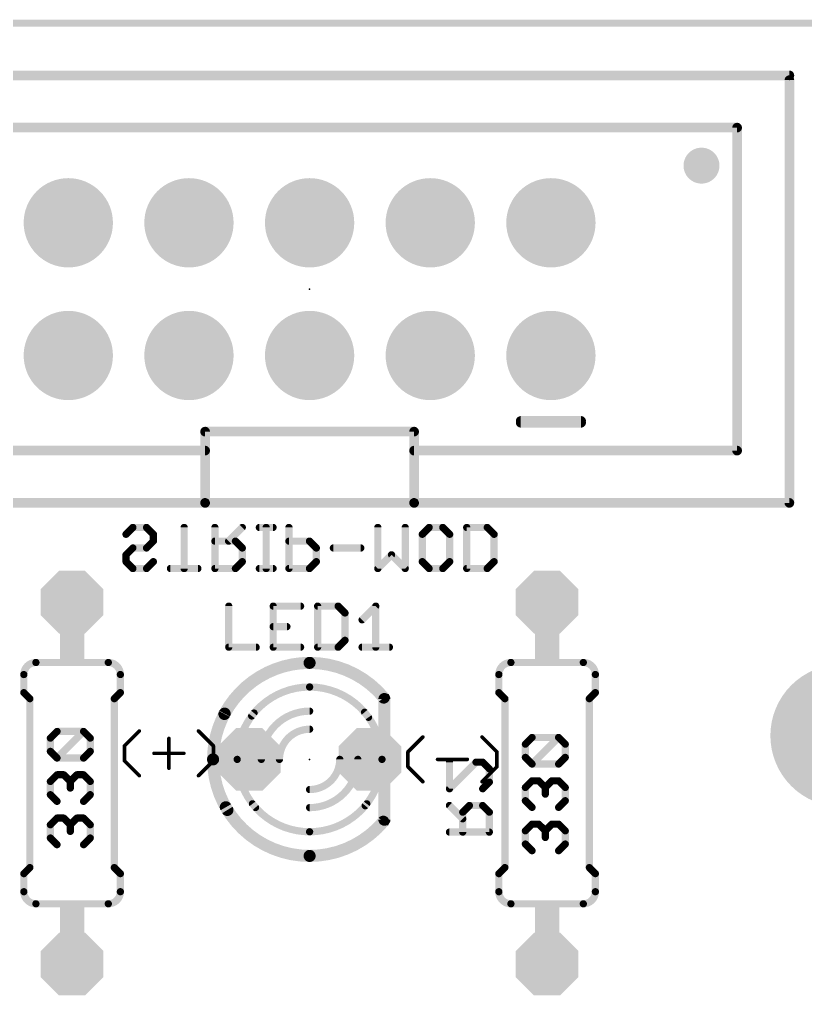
# Model space of a CAD drawing. Extents: x -0.1 to 52.1, y -0.1 to 31.1.
# Drawn here: x 19.89 to 36.44, y 10.53 to 31.08 of the extents above; entities that cross this region are included whole.
import ezdxf

# ---------------------------------------------------------------- set-up
doc = ezdxf.new("R2010")
doc.units = 0
for name, color, linetype in [('17', 82, 'CONTINUOUS'), ('18', 82, 'CONTINUOUS'), ('20', 7, 'CONTINUOUS'), ('21', 253, 'CONTINUOUS'), ('22', 253, 'CONTINUOUS'), ('23', 7, 'CONTINUOUS'), ('24', 7, 'CONTINUOUS'), ('25', 253, 'CONTINUOUS'), ('26', 253, 'CONTINUOUS'), ('27', 253, 'CONTINUOUS'), ('28', 253, 'CONTINUOUS'), ('51', 253, 'CONTINUOUS'), ('52', 253, 'CONTINUOUS')]:
    doc.layers.add(name, color=color, linetype=linetype)

# ---------------------------------------------------------------- blocks, each defined once
blk = doc.blocks.new('ROUNDP')
at = {"const_width": 0.5}
blk.add_lwpolyline([(0, -0.25, 1), (0, 0.25, 1), (0, -0.25)], format="xyb", dxfattribs=at)
blk = doc.blocks.new('OCTAGONP')
at = {"const_width": 0.5}
blk.add_lwpolyline([(-0.25, -0.1036), (-0.25, 0.1036), (-0.1036, 0.25), (0.1036, 0.25), (0.25, 0.1036), (0.25, -0.1036), (0.1036, -0.25), (-0.1036, -0.25), (-0.25, -0.1036), (-0.25, 0.1036)], dxfattribs=at)
blk = doc.blocks.new('RECT')
blk.add_solid([(-0.5, -0.5), (0.5, -0.5), (-0.5, 0.5), (0.5, 0.5)])
blk = doc.blocks.new('ROUNDV')
at = {"const_width": 0.5}
blk.add_lwpolyline([(0, -0.25, 1), (0, 0.25, 1), (0, -0.25)], format="xyb", dxfattribs=at)

msp = doc.modelspace()

# ---------------------------------------------------------------- linework, layer by layer
at = {"layer": '20', "const_width": 0.1524}
msp.add_lwpolyline([(48.99, 31), (3.81, 31)], dxfattribs=at)
at = {"layer": '21', "const_width": 0.2032}
msp.add_lwpolyline([(31.715, 22.587), (30.445, 22.587)], dxfattribs=at)
at = {"layer": '21'}
for points, const_width in [([(30.445, 22.6378, 1), (30.445, 22.5362)], 0.1016), ([(31.715, 22.5362, 1), (31.715, 22.6378)], 0.1016), ([(26, 17.532, 0.277), (24.2071, 16.4562)], 0.254), ([(27.561, 16.8009, 0.2226), (26, 17.532)], 0.254), ([(26, 17.5955, 1), (26, 17.4685)], 0.127), ([(26, 17.4685, 1), (26, 17.5955)], 0.127), ([(26, 17.024, 0.2361), (24.7808, 16.4144)], 0.1524), ([(27.2401, 16.3858, 0.2422), (26, 17.024)], 0.1524), ([(26, 17.0621, 1), (26, 16.9859)], 0.0762), ([(26, 16.9859, 1), (26, 17.0621)], 0.0762), ([(27.5122, 16.7602, 1), (27.6098, 16.8416)], 0.127), ([(24.1511, 16.4861, 1), (24.2631, 16.4263)], 0.127), ([(24.7503, 16.4373, 1), (24.8113, 16.3915)], 0.0762), ([(27.2091, 16.3637, 1), (27.2711, 16.4079)], 0.0762), ([(24.2357, 14.4918, 0.2691), (26, 13.468)], 0.254), ([(24.2908, 14.5233, 1), (24.1806, 14.4603)], 0.127), ([(24.797, 14.5644, 0.2315), (26, 13.976)], 0.1524), ([(24.8271, 14.5878, 1), (24.7669, 14.541)], 0.0762), ([(26, 13.976, 0.2315), (27.203, 14.5644)], 0.1524), ([(27.2331, 14.541, 1), (27.1729, 14.5878)], 0.0762), ([(26, 13.468, 0.2206), (27.5512, 14.1874)], 0.254), ([(27.5997, 14.1464, 1), (27.5027, 14.2284)], 0.127), ([(26, 14.0141, 1), (26, 13.9379)], 0.0762), ([(26, 13.9379, 1), (26, 14.0141)], 0.0762), ([(26, 13.5315, 1), (26, 13.4045)], 0.127), ([(26, 13.4045, 1), (26, 13.5315)], 0.127)]:
    msp.add_lwpolyline(points, format="xyb", dxfattribs=dict(at, const_width=const_width))
at = {"layer": '22'}
for points, const_width in [([(36.1, 29.9), (15.9, 29.9)], 0.2032), ([(36.1, 20.9), (36.1, 29.8)], 0.2032), ([(31.715, 22.625), (30.445, 22.625)], 0.2032), ([(28.2, 22.4), (23.8, 22.4)], 0.2032), ([(23.8, 22.4), (23.8, 20.9)], 0.2032), ([(28.2, 20.9), (28.2, 22.4)], 0.2032), ([(15.9, 20.9), (23.8, 20.9)], 0.2032), ([(23.8, 20.9), (28.2, 20.9)], 0.2032), ([(28.2, 20.9), (36.1, 20.9)], 0.2032), ([(20.238, 17.54), (21.762, 17.54)], 0.1524), ([(30.238, 17.54), (31.762, 17.54)], 0.1524), ([(19.984, 17.286), (19.984, 16.905)], 0.1524), ([(22.016, 17.286), (22.016, 16.905)], 0.1524), ([(29.984, 17.286), (29.984, 16.905)], 0.1524), ([(32.016, 17.286), (32.016, 16.905)], 0.1524), ([(20.111, 16.778), (19.984, 16.905)], 0.1524), ([(20.111, 16.778), (20.111, 13.222)], 0.1524), ([(21.889, 16.778), (22.016, 16.905)], 0.1524), ([(21.889, 16.778), (21.889, 13.222)], 0.1524), ([(30.111, 16.778), (29.984, 16.905)], 0.1524), ([(30.111, 16.778), (30.111, 13.222)], 0.1524), ([(31.889, 16.778), (32.016, 16.905)], 0.1524), ([(31.889, 16.778), (31.889, 13.222)], 0.1524), ([(20.111, 13.222), (19.984, 13.095)], 0.1524), ([(19.984, 12.714), (19.984, 13.095)], 0.1524), ([(21.889, 13.222), (22.016, 13.095)], 0.1524), ([(22.016, 12.714), (22.016, 13.095)], 0.1524), ([(30.111, 13.222), (29.984, 13.095)], 0.1524), ([(29.984, 12.714), (29.984, 13.095)], 0.1524), ([(31.889, 13.222), (32.016, 13.095)], 0.1524), ([(32.016, 12.714), (32.016, 13.095)], 0.1524), ([(20.238, 12.46), (21.762, 12.46)], 0.1524), ([(30.238, 12.46), (31.762, 12.46)], 0.1524)]:
    msp.add_lwpolyline(points, dxfattribs=dict(at, const_width=const_width))
for points, const_width in [([(36.1, 29.8492, 1), (36.1, 29.9508)], 0.1016), ([(36.1508, 29.8, 1), (36.0492, 29.8)], 0.1016), ([(30.445, 22.6758, 1), (30.445, 22.5742)], 0.1016), ([(31.715, 22.5742, 1), (31.715, 22.6758)], 0.1016), ([(23.8, 22.4508, 1), (23.8, 22.3492)], 0.1016), ([(23.8508, 22.4, 1), (23.7492, 22.4)], 0.1016), ([(28.2508, 22.4, 1), (28.1492, 22.4)], 0.1016), ([(28.2, 22.3492, 1), (28.2, 22.4508)], 0.1016), ([(23.8, 20.9508, 1), (23.8, 20.8492)], 0.1016), ([(23.8, 20.8492, 1), (23.8, 20.9508)], 0.1016), ([(28.2, 20.9508, 1), (28.2, 20.8492)], 0.1016), ([(28.2, 20.8492, 1), (28.2, 20.9508)], 0.1016), ([(36.1, 20.8492, 1), (36.1, 20.9508)], 0.1016), ([(23.7492, 20.9, 1), (23.8508, 20.9)], 0.1016), ([(28.1492, 20.9, 1), (28.2508, 20.9)], 0.1016), ([(36.0492, 20.9, 1), (36.1508, 20.9)], 0.1016), ([(20.238, 17.54, 0.4142), (19.984, 17.286)], 0.1524), ([(20.238, 17.5781, 1), (20.238, 17.5019)], 0.0762), ([(20.238, 17.5019, 1), (20.238, 17.5781)], 0.0762), ([(22.016, 17.286, 0.4142), (21.762, 17.54)], 0.1524), ([(21.762, 17.5781, 1), (21.762, 17.5019)], 0.0762), ([(21.762, 17.5019, 1), (21.762, 17.5781)], 0.0762), ([(30.238, 17.54, 0.4142), (29.984, 17.286)], 0.1524), ([(30.238, 17.5781, 1), (30.238, 17.5019)], 0.0762), ([(30.238, 17.5019, 1), (30.238, 17.5781)], 0.0762), ([(32.016, 17.286, 0.4142), (31.762, 17.54)], 0.1524), ([(31.762, 17.5781, 1), (31.762, 17.5019)], 0.0762), ([(31.762, 17.5019, 1), (31.762, 17.5781)], 0.0762), ([(20.0221, 17.286, 1), (19.9459, 17.286)], 0.0762), ([(19.9459, 17.286, 1), (20.0221, 17.286)], 0.0762), ([(22.0541, 17.286, 1), (21.9779, 17.286)], 0.0762), ([(21.9779, 17.286, 1), (22.0541, 17.286)], 0.0762), ([(30.0221, 17.286, 1), (29.9459, 17.286)], 0.0762), ([(29.9459, 17.286, 1), (30.0221, 17.286)], 0.0762), ([(32.0541, 17.286, 1), (31.9779, 17.286)], 0.0762), ([(31.9779, 17.286, 1), (32.0541, 17.286)], 0.0762), ([(19.9459, 16.905, 1), (20.0221, 16.905)], 0.0762), ([(20.0109, 16.9319, 1), (19.9571, 16.8781)], 0.0762), ([(20.1491, 16.778, 1), (20.0729, 16.778)], 0.0762), ([(21.9271, 16.778, 1), (21.8509, 16.778)], 0.0762), ([(21.9779, 16.905, 1), (22.0541, 16.905)], 0.0762), ([(22.0429, 16.8781, 1), (21.9891, 16.9319)], 0.0762), ([(29.9459, 16.905, 1), (30.0221, 16.905)], 0.0762), ([(30.0109, 16.9319, 1), (29.9571, 16.8781)], 0.0762), ([(30.1491, 16.778, 1), (30.0729, 16.778)], 0.0762), ([(31.9271, 16.778, 1), (31.8509, 16.778)], 0.0762), ([(31.9779, 16.905, 1), (32.0541, 16.905)], 0.0762), ([(32.0429, 16.8781, 1), (31.9891, 16.9319)], 0.0762), ([(20.0841, 16.7511, 1), (20.1379, 16.8049)], 0.0762), ([(21.8621, 16.8049, 1), (21.9159, 16.7511)], 0.0762), ([(30.0841, 16.7511, 1), (30.1379, 16.8049)], 0.0762), ([(31.8621, 16.8049, 1), (31.9159, 16.7511)], 0.0762), ([(20.0221, 13.095, 1), (19.9459, 13.095)], 0.0762), ([(19.9571, 13.1219, 1), (20.0109, 13.0681)], 0.0762), ([(20.0729, 13.222, 1), (20.1491, 13.222)], 0.0762), ([(20.1379, 13.1951, 1), (20.0841, 13.2489)], 0.0762), ([(21.8509, 13.222, 1), (21.9271, 13.222)], 0.0762), ([(21.9159, 13.2489, 1), (21.8621, 13.1951)], 0.0762), ([(22.0541, 13.095, 1), (21.9779, 13.095)], 0.0762), ([(21.9891, 13.0681, 1), (22.0429, 13.1219)], 0.0762), ([(30.0221, 13.095, 1), (29.9459, 13.095)], 0.0762), ([(29.9571, 13.1219, 1), (30.0109, 13.0681)], 0.0762), ([(30.0729, 13.222, 1), (30.1491, 13.222)], 0.0762), ([(30.1379, 13.1951, 1), (30.0841, 13.2489)], 0.0762), ([(31.8509, 13.222, 1), (31.9271, 13.222)], 0.0762), ([(31.9159, 13.2489, 1), (31.8621, 13.1951)], 0.0762), ([(32.0541, 13.095, 1), (31.9779, 13.095)], 0.0762), ([(31.9891, 13.0681, 1), (32.0429, 13.1219)], 0.0762), ([(19.984, 12.714, 0.4142), (20.238, 12.46)], 0.1524), ([(20.0221, 12.714, 1), (19.9459, 12.714)], 0.0762), ([(19.9459, 12.714, 1), (20.0221, 12.714)], 0.0762), ([(21.762, 12.46, 0.4142), (22.016, 12.714)], 0.1524), ([(22.0541, 12.714, 1), (21.9779, 12.714)], 0.0762), ([(21.9779, 12.714, 1), (22.0541, 12.714)], 0.0762), ([(29.984, 12.714, 0.4142), (30.238, 12.46)], 0.1524), ([(30.0221, 12.714, 1), (29.9459, 12.714)], 0.0762), ([(29.9459, 12.714, 1), (30.0221, 12.714)], 0.0762), ([(31.762, 12.46, 0.4142), (32.016, 12.714)], 0.1524), ([(32.0541, 12.714, 1), (31.9779, 12.714)], 0.0762), ([(31.9779, 12.714, 1), (32.0541, 12.714)], 0.0762), ([(20.238, 12.4981, 1), (20.238, 12.4219)], 0.0762), ([(20.238, 12.4219, 1), (20.238, 12.4981)], 0.0762), ([(21.762, 12.4981, 1), (21.762, 12.4219)], 0.0762), ([(21.762, 12.4219, 1), (21.762, 12.4981)], 0.0762), ([(30.238, 12.4981, 1), (30.238, 12.4219)], 0.0762), ([(30.238, 12.4219, 1), (30.238, 12.4981)], 0.0762), ([(31.762, 12.4981, 1), (31.762, 12.4219)], 0.0762), ([(31.762, 12.4219, 1), (31.762, 12.4981)], 0.0762)]:
    msp.add_lwpolyline(points, format="xyb", dxfattribs=dict(at, const_width=const_width))
at = {"layer": '23'}
msp.add_point((26, 15.5), dxfattribs=at)
at = {"layer": '24'}
for p in [(26, 25.4), (21, 15), (31, 15)]:
    msp.add_point(p, dxfattribs=at)
at = {"layer": '25', "const_width": 0.1524}
for points in [[(24.2982, 18.7265), (24.2982, 17.8622)], [(25.8099, 18.7265), (25.2337, 18.7265)], [(25.2337, 18.7265), (25.2337, 17.8622)], [(26.1692, 18.7265), (26.1692, 17.8622)], [(26.6014, 18.7265), (26.1692, 18.7265)], [(26.7455, 18.5825), (26.6014, 18.7265)], [(27.1048, 18.4384), (27.3929, 18.7265)], [(27.3929, 18.7265), (27.3929, 17.8622)], [(26.7455, 18.0063), (26.7455, 18.5825)], [(25.2337, 18.2944), (25.5218, 18.2944)], [(26.6014, 17.8622), (26.7455, 18.0063)], [(24.2982, 17.8622), (24.8744, 17.8622)], [(25.2337, 17.8622), (25.8099, 17.8622)], [(26.1692, 17.8622), (26.6014, 17.8622)], [(27.1048, 17.8622), (27.681, 17.8622)]]:
    msp.add_lwpolyline(points, dxfattribs=at)
at = {"layer": '25', "const_width": 0.0762}
for points in [[(24.3363, 18.7265, 1), (24.2601, 18.7265)], [(25.2337, 18.7646, 1), (25.2337, 18.6884)], [(25.2718, 18.7265, 1), (25.1956, 18.7265)], [(25.8099, 18.6884, 1), (25.8099, 18.7646)], [(26.2073, 18.7265, 1), (26.1311, 18.7265)], [(26.1692, 18.7646, 1), (26.1692, 18.6884)], [(26.6283, 18.7535, 1), (26.5745, 18.6996)], [(26.6014, 18.6884, 1), (26.6014, 18.7646)], [(27.431, 18.7265, 1), (27.3548, 18.7265)], [(27.4198, 18.6996, 1), (27.3659, 18.7535)], [(26.7836, 18.5825, 1), (26.7074, 18.5825)], [(26.7185, 18.5555, 1), (26.7724, 18.6094)], [(27.0778, 18.4654, 1), (27.1317, 18.4115)], [(25.2337, 18.3325, 1), (25.2337, 18.2563)], [(25.5218, 18.2563, 1), (25.5218, 18.3325)], [(26.7724, 17.9793, 1), (26.7185, 18.0332)], [(24.2982, 17.9003, 1), (24.2982, 17.8241)], [(24.2601, 17.8622, 1), (24.3363, 17.8622)], [(24.8744, 17.8241, 1), (24.8744, 17.9003)], [(25.2337, 17.9003, 1), (25.2337, 17.8241)], [(25.1956, 17.8622, 1), (25.2718, 17.8622)], [(25.8099, 17.8241, 1), (25.8099, 17.9003)], [(26.1692, 17.9003, 1), (26.1692, 17.8241)], [(26.1311, 17.8622, 1), (26.2073, 17.8622)], [(26.5745, 17.8891, 1), (26.6283, 17.8353)], [(26.6014, 17.8241, 1), (26.6014, 17.9003)], [(26.7074, 18.0063, 1), (26.7836, 18.0063)], [(27.1048, 17.9003, 1), (27.1048, 17.8241)], [(27.3548, 17.8622, 1), (27.431, 17.8622)], [(27.681, 17.8241, 1), (27.681, 17.9003)]]:
    msp.add_lwpolyline(points, format="xyb", dxfattribs=at)
at = {"layer": '26', "const_width": 0.1524}
for points in [[(22.2793, 20.3828), (22.1352, 20.2387)], [(22.5674, 20.3828), (22.2793, 20.3828)], [(22.7114, 20.2387), (22.5674, 20.3828)], [(23.3588, 20.3828), (23.3588, 19.5185)], [(24.0062, 20.3828), (24.0062, 19.5185)], [(24.2944, 20.0947), (24.5825, 20.3828)], [(24.9418, 20.3828), (25.2299, 20.3828)], [(25.0858, 20.3828), (25.0858, 19.5185)], [(25.5654, 20.3828), (25.5654, 19.5185)], [(27.4365, 20.3828), (27.4365, 19.5185)], [(28.0127, 19.5185), (28.0127, 20.3828)], [(28.372, 20.2387), (28.516, 20.3828)], [(28.516, 20.3828), (28.8042, 20.3828)], [(28.8042, 20.3828), (28.9482, 20.2387)], [(29.3075, 19.5185), (29.3075, 20.3828)], [(29.3075, 20.3828), (29.7397, 20.3828)], [(29.7397, 20.3828), (29.8837, 20.2387)], [(22.5674, 19.9506), (22.7114, 20.0947)], [(22.7114, 20.0947), (22.7114, 20.2387)], [(24.4384, 20.0947), (24.0062, 20.0947)], [(24.5825, 19.9506), (24.4384, 20.0947)], [(25.9976, 20.0947), (25.5654, 20.0947)], [(26.1417, 19.9506), (25.9976, 20.0947)], [(28.372, 19.6625), (28.372, 20.2387)], [(28.9482, 20.2387), (28.9482, 19.6625)], [(29.8837, 20.2387), (29.8837, 19.6625)], [(22.1352, 19.8066), (22.2793, 19.9506)], [(22.2793, 19.9506), (22.5674, 19.9506)], [(24.5825, 19.6625), (24.5825, 19.9506)], [(26.1417, 19.6625), (26.1417, 19.9506)], [(26.501, 19.9506), (27.0772, 19.9506)], [(22.1352, 19.6625), (22.1352, 19.8066)], [(22.2793, 19.5185), (22.1352, 19.6625)], [(22.7114, 19.6625), (22.5674, 19.5185)], [(24.4384, 19.5185), (24.5825, 19.6625)], [(25.9976, 19.5185), (26.1417, 19.6625)], [(27.4365, 19.5185), (27.7246, 19.8066)], [(27.7246, 19.8066), (28.0127, 19.5185)], [(28.516, 19.5185), (28.372, 19.6625)], [(28.9482, 19.6625), (28.8042, 19.5185)], [(29.8837, 19.6625), (29.7397, 19.5185)], [(22.5674, 19.5185), (22.2793, 19.5185)], [(23.0707, 19.5185), (23.6469, 19.5185)], [(24.0062, 19.5185), (24.4384, 19.5185)], [(24.9418, 19.5185), (25.2299, 19.5185)], [(25.5654, 19.5185), (25.9976, 19.5185)], [(28.8042, 19.5185), (28.516, 19.5185)], [(29.7397, 19.5185), (29.3075, 19.5185)], [(28.9446, 15.441), (28.9446, 14.8817)], [(28.9446, 14.8817), (29.5039, 15.441)], [(29.5039, 15.441), (29.6437, 15.441)], [(29.6437, 15.441), (29.7835, 15.3012)], [(29.7835, 15.3012), (29.7835, 15.0216)], [(29.7835, 15.0216), (29.6437, 14.8817)], [(29.2242, 14.2492), (28.9446, 14.5289)], [(29.3641, 14.5289), (29.2242, 14.3891)], [(29.6437, 14.5289), (29.3641, 14.5289)], [(29.7835, 14.3891), (29.6437, 14.5289)], [(29.2242, 14.3891), (29.2242, 13.9696)], [(29.7835, 13.9696), (29.7835, 14.3891)], [(28.9446, 13.9696), (29.7835, 13.9696)]]:
    msp.add_lwpolyline(points, dxfattribs=at)
at = {"layer": '26', "const_width": 0.0762}
for points in [[(22.2793, 20.4209, 1), (22.2793, 20.3447)], [(22.3062, 20.3559, 1), (22.2523, 20.4097)], [(22.5943, 20.4097, 1), (22.5404, 20.3559)], [(22.5674, 20.3447, 1), (22.5674, 20.4209)], [(23.3969, 20.3828, 1), (23.3207, 20.3828)], [(24.0443, 20.3828, 1), (23.9681, 20.3828)], [(24.6094, 20.3559, 1), (24.5555, 20.4097)], [(24.9418, 20.4209, 1), (24.9418, 20.3447)], [(25.1239, 20.3828, 1), (25.0477, 20.3828)], [(25.2299, 20.3447, 1), (25.2299, 20.4209)], [(25.6035, 20.3828, 1), (25.5273, 20.3828)], [(27.4746, 20.3828, 1), (27.3984, 20.3828)], [(28.0508, 20.3828, 1), (27.9746, 20.3828)], [(28.516, 20.4209, 1), (28.516, 20.3447)], [(28.543, 20.3559, 1), (28.4891, 20.4097)], [(28.8311, 20.4097, 1), (28.7772, 20.3559)], [(28.8042, 20.3447, 1), (28.8042, 20.4209)], [(29.3456, 20.3828, 1), (29.2694, 20.3828)], [(29.3075, 20.4209, 1), (29.3075, 20.3447)], [(29.7666, 20.4097, 1), (29.7127, 20.3559)], [(29.7397, 20.3447, 1), (29.7397, 20.4209)], [(22.1083, 20.2657, 1), (22.1621, 20.2118)], [(22.7495, 20.2387, 1), (22.6733, 20.2387)], [(22.6845, 20.2118, 1), (22.7384, 20.2657)], [(22.7384, 20.0677, 1), (22.6845, 20.1216)], [(24.0062, 20.1328, 1), (24.0062, 20.0566)], [(24.2674, 20.1216, 1), (24.3213, 20.0677)], [(24.4653, 20.1216, 1), (24.4115, 20.0677)], [(24.4384, 20.0566, 1), (24.4384, 20.1328)], [(25.5654, 20.1328, 1), (25.5654, 20.0566)], [(26.0245, 20.1216, 1), (25.9707, 20.0677)], [(25.9976, 20.0566, 1), (25.9976, 20.1328)], [(28.345, 20.2657, 1), (28.3989, 20.2118)], [(28.4101, 20.2387, 1), (28.3339, 20.2387)], [(28.9863, 20.2387, 1), (28.9101, 20.2387)], [(28.9213, 20.2118, 1), (28.9752, 20.2657)], [(29.9218, 20.2387, 1), (29.8456, 20.2387)], [(29.8568, 20.2118, 1), (29.9107, 20.2657)], [(22.2793, 19.9887, 1), (22.2793, 19.9125)], [(22.3062, 19.9237, 1), (22.2523, 19.9776)], [(22.5404, 19.9776, 1), (22.5943, 19.9237)], [(22.5674, 19.9125, 1), (22.5674, 19.9887)], [(22.6733, 20.0947, 1), (22.7495, 20.0947)], [(24.6206, 19.9506, 1), (24.5444, 19.9506)], [(24.5555, 19.9237, 1), (24.6094, 19.9776)], [(26.1798, 19.9506, 1), (26.1036, 19.9506)], [(26.1147, 19.9237, 1), (26.1686, 19.9776)], [(26.501, 19.9887, 1), (26.501, 19.9125)], [(27.0772, 19.9125, 1), (27.0772, 19.9887)], [(22.1733, 19.8066, 1), (22.0971, 19.8066)], [(22.1083, 19.8335, 1), (22.1621, 19.7796)], [(22.1621, 19.6895, 1), (22.1083, 19.6356)], [(22.7384, 19.6356, 1), (22.6845, 19.6895)], [(24.6094, 19.6356, 1), (24.5555, 19.6895)], [(26.1686, 19.6356, 1), (26.1147, 19.6895)], [(27.7515, 19.8335, 1), (27.6976, 19.7796)], [(27.7515, 19.7796, 1), (27.6976, 19.8335)], [(28.3989, 19.6895, 1), (28.345, 19.6356)], [(28.9752, 19.6356, 1), (28.9213, 19.6895)], [(29.9107, 19.6356, 1), (29.8568, 19.6895)], [(22.0971, 19.6625, 1), (22.1733, 19.6625)], [(22.2793, 19.5566, 1), (22.2793, 19.4804)], [(22.2523, 19.4915, 1), (22.3062, 19.5454)], [(22.5404, 19.5454, 1), (22.5943, 19.4915)], [(22.5674, 19.4804, 1), (22.5674, 19.5566)], [(23.0707, 19.5566, 1), (23.0707, 19.4804)], [(23.3207, 19.5185, 1), (23.3969, 19.5185)], [(23.6469, 19.4804, 1), (23.6469, 19.5566)], [(24.0062, 19.5566, 1), (24.0062, 19.4804)], [(23.9681, 19.5185, 1), (24.0443, 19.5185)], [(24.4115, 19.5454, 1), (24.4653, 19.4915)], [(24.4384, 19.4804, 1), (24.4384, 19.5566)], [(24.5444, 19.6625, 1), (24.6206, 19.6625)], [(24.9418, 19.5566, 1), (24.9418, 19.4804)], [(25.0477, 19.5185, 1), (25.1239, 19.5185)], [(25.2299, 19.4804, 1), (25.2299, 19.5566)], [(25.5654, 19.5566, 1), (25.5654, 19.4804)], [(25.5273, 19.5185, 1), (25.6035, 19.5185)], [(25.9707, 19.5454, 1), (26.0245, 19.4915)], [(25.9976, 19.4804, 1), (25.9976, 19.5566)], [(26.1036, 19.6625, 1), (26.1798, 19.6625)], [(27.4095, 19.5454, 1), (27.4634, 19.4915)], [(27.3984, 19.5185, 1), (27.4746, 19.5185)], [(27.9746, 19.5185, 1), (28.0508, 19.5185)], [(27.9858, 19.4915, 1), (28.0396, 19.5454)], [(28.3339, 19.6625, 1), (28.4101, 19.6625)], [(28.516, 19.5566, 1), (28.516, 19.4804)], [(28.4891, 19.4915, 1), (28.543, 19.5454)], [(28.7772, 19.5454, 1), (28.8311, 19.4915)], [(28.8042, 19.4804, 1), (28.8042, 19.5566)], [(28.9101, 19.6625, 1), (28.9863, 19.6625)], [(29.3075, 19.5566, 1), (29.3075, 19.4804)], [(29.2694, 19.5185, 1), (29.3456, 19.5185)], [(29.7127, 19.5454, 1), (29.7666, 19.4915)], [(29.7397, 19.4804, 1), (29.7397, 19.5566)], [(29.8456, 19.6625, 1), (29.9218, 19.6625)], [(28.9827, 15.441, 1), (28.9065, 15.441)], [(29.5039, 15.4791, 1), (29.5039, 15.4029)], [(29.5308, 15.4141, 1), (29.4769, 15.468)], [(29.6706, 15.468, 1), (29.6168, 15.4141)], [(29.6437, 15.4029, 1), (29.6437, 15.4791)], [(29.8216, 15.3012, 1), (29.7454, 15.3012)], [(29.7566, 15.2742, 1), (29.8105, 15.3281)], [(29.7454, 15.0216, 1), (29.8216, 15.0216)], [(29.8105, 14.9946, 1), (29.7566, 15.0485)], [(28.9177, 14.9087, 1), (28.9715, 14.8548)], [(28.9065, 14.8817, 1), (28.9827, 14.8817)], [(29.6168, 14.9087, 1), (29.6706, 14.8548)], [(28.9715, 14.5558, 1), (28.9177, 14.5019)], [(29.3641, 14.567, 1), (29.3641, 14.4908)], [(29.391, 14.5019, 1), (29.3371, 14.5558)], [(29.6706, 14.5558, 1), (29.6168, 14.5019)], [(29.6437, 14.4908, 1), (29.6437, 14.567)], [(29.2623, 14.3891, 1), (29.1861, 14.3891)], [(29.1973, 14.416, 1), (29.2512, 14.3621)], [(29.8216, 14.3891, 1), (29.7454, 14.3891)], [(29.7566, 14.3621, 1), (29.8105, 14.416)], [(29.1973, 14.2223, 1), (29.2512, 14.2762)], [(28.9446, 14.0077, 1), (28.9446, 13.9315)], [(29.1861, 13.9696, 1), (29.2623, 13.9696)], [(29.7454, 13.9696, 1), (29.8216, 13.9696)], [(29.7835, 13.9315, 1), (29.7835, 14.0077)]]:
    msp.add_lwpolyline(points, format="xyb", dxfattribs=at)
at = {"layer": '27', "const_width": 0.0762}
for points in [[(22.1011, 15.7842), (22.4146, 16.0977)], [(23.9738, 15.7842), (23.6603, 16.0977)], [(22.1011, 15.4706), (22.1011, 15.7842)], [(23.0383, 15.9409), (23.0383, 15.3139)], [(23.9738, 15.4706), (23.9738, 15.7842)], [(28.0701, 15.6572), (28.3836, 15.9707)], [(29.9428, 15.6572), (29.6293, 15.9707)], [(22.7248, 15.6274), (23.3518, 15.6274)], [(28.0701, 15.3436), (28.0701, 15.6572)], [(29.9428, 15.3436), (29.9428, 15.6572)], [(22.4146, 15.1571), (22.1011, 15.4706)], [(23.6603, 15.1571), (23.9738, 15.4706)], [(28.6938, 15.5004), (29.3208, 15.5004)], [(28.3836, 15.0301), (28.0701, 15.3436)], [(29.6293, 15.0301), (29.9428, 15.3436)]]:
    msp.add_lwpolyline(points, dxfattribs=at)
at = {"layer": '27', "const_width": 0.0381}
for points in [[(22.4281, 16.0842, 1), (22.4012, 16.1112)], [(23.6738, 16.1112, 1), (23.6468, 16.0842)], [(22.1202, 15.7842, 1), (22.0821, 15.7842)], [(23.0574, 15.9409, 1), (23.0193, 15.9409)], [(23.9929, 15.7842, 1), (23.9548, 15.7842)], [(28.3971, 15.9572, 1), (28.3702, 15.9842)], [(29.6428, 15.9842, 1), (29.6158, 15.9572)], [(22.0876, 15.7976, 1), (22.1146, 15.7707)], [(22.7248, 15.6465, 1), (22.7248, 15.6084)], [(23.3518, 15.6084, 1), (23.3518, 15.6465)], [(23.9604, 15.7707, 1), (23.9873, 15.7976)], [(28.0566, 15.6706, 1), (28.0836, 15.6437)], [(28.0892, 15.6572, 1), (28.0511, 15.6572)], [(29.9619, 15.6572, 1), (29.9238, 15.6572)], [(29.9294, 15.6437, 1), (29.9563, 15.6706)], [(22.1146, 15.4841, 1), (22.0876, 15.4572)], [(22.0821, 15.4706, 1), (22.1202, 15.4706)], [(23.9548, 15.4706, 1), (23.9929, 15.4706)], [(23.9873, 15.4572, 1), (23.9604, 15.4841)], [(28.6938, 15.5195, 1), (28.6938, 15.4814)], [(29.3208, 15.4814, 1), (29.3208, 15.5195)], [(23.0193, 15.3139, 1), (23.0574, 15.3139)], [(28.0836, 15.3571, 1), (28.0566, 15.3302)], [(28.0511, 15.3436, 1), (28.0892, 15.3436)], [(29.9238, 15.3436, 1), (29.9619, 15.3436)], [(29.9563, 15.3302, 1), (29.9294, 15.3571)], [(22.4012, 15.1436, 1), (22.4281, 15.1706)], [(23.6468, 15.1706, 1), (23.6738, 15.1436)], [(28.3702, 15.0166, 1), (28.3971, 15.0436)], [(29.6158, 15.0436, 1), (29.6428, 15.0166)]]:
    msp.add_lwpolyline(points, format="xyb", dxfattribs=at)
at = {"layer": '28', "const_width": 0.1524}
for points in [[(20.6826, 16.0881), (20.5428, 15.9483)], [(21.2419, 16.0881), (20.6826, 16.0881)], [(20.6826, 15.5289), (21.2419, 16.0881)], [(21.3817, 15.9483), (21.2419, 16.0881)], [(30.6826, 15.9611), (30.5428, 15.8213)], [(31.2419, 15.9611), (30.6826, 15.9611)], [(30.6826, 15.4019), (31.2419, 15.9611)], [(31.3817, 15.8213), (31.2419, 15.9611)], [(20.5428, 15.9483), (20.5428, 15.6687)], [(21.3817, 15.6687), (21.3817, 15.9483)], [(30.5428, 15.8213), (30.5428, 15.5417)], [(31.3817, 15.5417), (31.3817, 15.8213)], [(20.5428, 15.6687), (20.6826, 15.5289)], [(21.2419, 15.5289), (21.3817, 15.6687)], [(30.5428, 15.5417), (30.6826, 15.4019)], [(31.2419, 15.4019), (31.3817, 15.5417)], [(20.6826, 15.5289), (21.2419, 15.5289)], [(30.6826, 15.4019), (31.2419, 15.4019)], [(20.6826, 15.176), (20.5428, 15.0362)], [(20.8224, 15.176), (20.6826, 15.176)], [(20.9623, 15.0362), (20.8224, 15.176)], [(21.1021, 15.176), (20.9623, 15.0362)], [(21.2419, 15.176), (21.1021, 15.176)], [(21.3817, 15.0362), (21.2419, 15.176)], [(20.5428, 15.0362), (20.5428, 14.7566)], [(20.9623, 15.0362), (20.9623, 14.8964)], [(21.3817, 14.7566), (21.3817, 15.0362)], [(30.6826, 15.049), (30.5428, 14.9092)], [(30.8224, 15.049), (30.6826, 15.049)], [(30.9623, 14.9092), (30.8224, 15.049)], [(31.1021, 15.049), (30.9623, 14.9092)], [(31.2419, 15.049), (31.1021, 15.049)], [(31.3817, 14.9092), (31.2419, 15.049)], [(20.5428, 14.7566), (20.6826, 14.6167)], [(21.2419, 14.6167), (21.3817, 14.7566)], [(30.5428, 14.9092), (30.5428, 14.6296)], [(30.9623, 14.9092), (30.9623, 14.7694)], [(31.3817, 14.6296), (31.3817, 14.9092)], [(30.5428, 14.6296), (30.6826, 14.4897)], [(31.2419, 14.4897), (31.3817, 14.6296)], [(20.6826, 14.2639), (20.5428, 14.1241)], [(20.5428, 14.1241), (20.5428, 13.8444)], [(20.8224, 14.2639), (20.6826, 14.2639)], [(20.9623, 14.1241), (20.8224, 14.2639)], [(21.1021, 14.2639), (20.9623, 14.1241)], [(20.9623, 14.1241), (20.9623, 13.9842)], [(21.2419, 14.2639), (21.1021, 14.2639)], [(21.3817, 14.1241), (21.2419, 14.2639)], [(21.3817, 13.8444), (21.3817, 14.1241)], [(30.6826, 14.1369), (30.5428, 13.9971)], [(30.8224, 14.1369), (30.6826, 14.1369)], [(30.9623, 13.9971), (30.8224, 14.1369)], [(31.1021, 14.1369), (30.9623, 13.9971)], [(31.2419, 14.1369), (31.1021, 14.1369)], [(31.3817, 13.9971), (31.2419, 14.1369)], [(30.5428, 13.9971), (30.5428, 13.7174)], [(30.9623, 13.9971), (30.9623, 13.8572)], [(31.3817, 13.7174), (31.3817, 13.9971)], [(20.5428, 13.8444), (20.6826, 13.7046)], [(21.2419, 13.7046), (21.3817, 13.8444)], [(30.5428, 13.7174), (30.6826, 13.5776)], [(31.2419, 13.5776), (31.3817, 13.7174)]]:
    msp.add_lwpolyline(points, dxfattribs=at)
at = {"layer": '28', "const_width": 0.0762}
for points in [[(20.6826, 16.1262, 1), (20.6826, 16.05)], [(20.7096, 16.0612, 1), (20.6557, 16.1151)], [(21.2688, 16.1151, 1), (21.2149, 16.0612)], [(21.2688, 16.0612, 1), (21.2149, 16.1151)], [(21.2419, 16.05, 1), (21.2419, 16.1262)], [(30.6826, 15.9992, 1), (30.6826, 15.923)], [(30.7096, 15.9342, 1), (30.6557, 15.9881)], [(31.2688, 15.9881, 1), (31.215, 15.9342)], [(31.2688, 15.9342, 1), (31.215, 15.9881)], [(31.2419, 15.923, 1), (31.2419, 15.9992)], [(20.5809, 15.9483, 1), (20.5047, 15.9483)], [(20.5159, 15.9753, 1), (20.5697, 15.9214)], [(21.4198, 15.9483, 1), (21.3436, 15.9483)], [(21.3548, 15.9214, 1), (21.4087, 15.9753)], [(30.5809, 15.8213, 1), (30.5047, 15.8213)], [(30.5159, 15.8483, 1), (30.5697, 15.7944)], [(31.4198, 15.8213, 1), (31.3436, 15.8213)], [(31.3548, 15.7944, 1), (31.4087, 15.8483)], [(20.5697, 15.6956, 1), (20.5159, 15.6417)], [(20.5047, 15.6687, 1), (20.5809, 15.6687)], [(21.3436, 15.6687, 1), (21.4198, 15.6687)], [(21.4087, 15.6417, 1), (21.3548, 15.6956)], [(30.5697, 15.5686, 1), (30.5159, 15.5147)], [(31.4087, 15.5147, 1), (31.3548, 15.5686)], [(20.6826, 15.567, 1), (20.6826, 15.4908)], [(20.6557, 15.5558, 1), (20.7096, 15.5019)], [(20.6557, 15.5019, 1), (20.7096, 15.5558)], [(21.2149, 15.5558, 1), (21.2688, 15.5019)], [(21.2419, 15.4908, 1), (21.2419, 15.567)], [(30.5047, 15.5417, 1), (30.5809, 15.5417)], [(30.6826, 15.44, 1), (30.6826, 15.3638)], [(30.6557, 15.4288, 1), (30.7096, 15.3749)], [(30.6557, 15.3749, 1), (30.7096, 15.4288)], [(31.215, 15.4288, 1), (31.2688, 15.3749)], [(31.2419, 15.3638, 1), (31.2419, 15.44)], [(31.3436, 15.5417, 1), (31.4198, 15.5417)], [(20.6826, 15.2141, 1), (20.6826, 15.1379)], [(20.7096, 15.1491, 1), (20.6557, 15.2029)], [(20.8494, 15.2029, 1), (20.7955, 15.1491)], [(20.8224, 15.1379, 1), (20.8224, 15.2141)], [(21.1021, 15.2141, 1), (21.1021, 15.1379)], [(21.129, 15.1491, 1), (21.0751, 15.2029)], [(21.2688, 15.2029, 1), (21.2149, 15.1491)], [(21.2419, 15.1379, 1), (21.2419, 15.2141)], [(20.5809, 15.0362, 1), (20.5047, 15.0362)], [(20.5159, 15.0631, 1), (20.5697, 15.0092)], [(20.9353, 15.0631, 1), (20.9892, 15.0092)], [(21.0004, 15.0362, 1), (20.9242, 15.0362)], [(20.9353, 15.0092, 1), (20.9892, 15.0631)], [(21.4198, 15.0362, 1), (21.3436, 15.0362)], [(21.3548, 15.0092, 1), (21.4087, 15.0631)], [(30.6826, 15.0871, 1), (30.6826, 15.0109)], [(30.7096, 15.0221, 1), (30.6557, 15.076)], [(30.8494, 15.076, 1), (30.7955, 15.0221)], [(30.8224, 15.0109, 1), (30.8224, 15.0871)], [(31.1021, 15.0871, 1), (31.1021, 15.0109)], [(31.129, 15.0221, 1), (31.0751, 15.076)], [(31.2688, 15.076, 1), (31.215, 15.0221)], [(31.2419, 15.0109, 1), (31.2419, 15.0871)], [(20.5697, 14.7835, 1), (20.5159, 14.7296)], [(20.5047, 14.7566, 1), (20.5809, 14.7566)], [(20.9242, 14.8964, 1), (21.0004, 14.8964)], [(21.3436, 14.7566, 1), (21.4198, 14.7566)], [(21.4087, 14.7296, 1), (21.3548, 14.7835)], [(30.5809, 14.9092, 1), (30.5047, 14.9092)], [(30.5159, 14.9361, 1), (30.5697, 14.8822)], [(30.9353, 14.9361, 1), (30.9892, 14.8822)], [(31.0004, 14.9092, 1), (30.9242, 14.9092)], [(30.9242, 14.7694, 1), (31.0004, 14.7694)], [(30.9353, 14.8822, 1), (30.9892, 14.9361)], [(31.4198, 14.9092, 1), (31.3436, 14.9092)], [(31.3548, 14.8822, 1), (31.4087, 14.9361)], [(20.6557, 14.5898, 1), (20.7096, 14.6437)], [(21.2149, 14.6437, 1), (21.2688, 14.5898)], [(30.5697, 14.6565, 1), (30.5159, 14.6026)], [(30.5047, 14.6296, 1), (30.5809, 14.6296)], [(31.3436, 14.6296, 1), (31.4198, 14.6296)], [(31.4087, 14.6026, 1), (31.3548, 14.6565)], [(30.6557, 14.4628, 1), (30.7096, 14.5167)], [(31.215, 14.5167, 1), (31.2688, 14.4628)], [(20.5809, 14.1241, 1), (20.5047, 14.1241)], [(20.5159, 14.151, 1), (20.5697, 14.0971)], [(20.6826, 14.302, 1), (20.6826, 14.2258)], [(20.7096, 14.2369, 1), (20.6557, 14.2908)], [(20.8494, 14.2908, 1), (20.7955, 14.2369)], [(20.8224, 14.2258, 1), (20.8224, 14.302)], [(20.9353, 14.151, 1), (20.9892, 14.0971)], [(21.0004, 14.1241, 1), (20.9242, 14.1241)], [(20.9353, 14.0971, 1), (20.9892, 14.151)], [(21.1021, 14.302, 1), (21.1021, 14.2258)], [(21.129, 14.2369, 1), (21.0751, 14.2908)], [(21.2688, 14.2908, 1), (21.2149, 14.2369)], [(21.2419, 14.2258, 1), (21.2419, 14.302)], [(21.4198, 14.1241, 1), (21.3436, 14.1241)], [(21.3548, 14.0971, 1), (21.4087, 14.151)], [(30.6826, 14.175, 1), (30.6826, 14.0988)], [(30.7096, 14.1099, 1), (30.6557, 14.1638)], [(30.8494, 14.1638, 1), (30.7955, 14.1099)], [(30.8224, 14.0988, 1), (30.8224, 14.175)], [(31.1021, 14.175, 1), (31.1021, 14.0988)], [(31.129, 14.1099, 1), (31.0751, 14.1638)], [(31.2688, 14.1638, 1), (31.215, 14.1099)], [(31.2419, 14.0988, 1), (31.2419, 14.175)], [(20.9242, 13.9842, 1), (21.0004, 13.9842)], [(30.5809, 13.9971, 1), (30.5047, 13.9971)], [(30.5159, 14.024, 1), (30.5697, 13.9701)], [(30.9353, 14.024, 1), (30.9892, 13.9701)], [(31.0004, 13.9971, 1), (30.9242, 13.9971)], [(30.9353, 13.9701, 1), (30.9892, 14.024)], [(31.4198, 13.9971, 1), (31.3436, 13.9971)], [(31.3548, 13.9701, 1), (31.4087, 14.024)], [(20.5697, 13.8714, 1), (20.5159, 13.8175)], [(20.5047, 13.8444, 1), (20.5809, 13.8444)], [(20.6557, 13.6777, 1), (20.7096, 13.7315)], [(21.2149, 13.7315, 1), (21.2688, 13.6777)], [(21.3436, 13.8444, 1), (21.4198, 13.8444)], [(21.4087, 13.8175, 1), (21.3548, 13.8714)], [(30.5697, 13.7444, 1), (30.5159, 13.6905)], [(30.9242, 13.8572, 1), (31.0004, 13.8572)], [(31.4087, 13.6905, 1), (31.3548, 13.7444)], [(30.5047, 13.7174, 1), (30.5809, 13.7174)], [(30.6557, 13.5507, 1), (30.7096, 13.6045)], [(31.215, 13.6045, 1), (31.2688, 13.5507)], [(31.3436, 13.7174, 1), (31.4198, 13.7174)]]:
    msp.add_lwpolyline(points, format="xyb", dxfattribs=at)
at = {"layer": '51', "const_width": 0.254}
msp.add_lwpolyline([(27.5748, 14.23), (27.5748, 16.77)], dxfattribs=at)
at = {"layer": '51'}
for points, const_width in [([(27.6383, 16.77, 1), (27.5113, 16.77)], 0.127), ([(24.2109, 16.4634, 0.1241), (23.968, 15.5)], 0.254), ([(24.2668, 16.4333, 1), (24.155, 16.4935)], 0.127), ([(24.8292, 16.4756, 0.1754), (24.476, 15.5)], 0.1524), ([(24.8585, 16.4512, 1), (24.7999, 16.5)], 0.0762), ([(26, 16.516, 0.4142), (24.984, 15.5)], 0.1524), ([(26, 16.4779, 1), (26, 16.5541)], 0.0762), ([(27.524, 15.5, 0.179), (27.1571, 16.4918)], 0.1524), ([(27.186, 16.5166, 1), (27.1282, 16.467)], 0.0762), ([(26, 16.135, 0.4142), (25.365, 15.5)], 0.1524), ([(26, 16.0969, 1), (26, 16.1731)], 0.0762), ([(23.968, 15.5, 0.1388), (24.2694, 14.435)], 0.254), ([(24.0315, 15.5, 1), (23.9045, 15.5)], 0.127), ([(23.9045, 15.5, 1), (24.0315, 15.5)], 0.127), ([(24.476, 15.5, 0.1837), (24.8609, 14.4875)], 0.1524), ([(24.5141, 15.5, 1), (24.4379, 15.5)], 0.0762), ([(24.4379, 15.5, 1), (24.5141, 15.5)], 0.0762), ([(24.9459, 15.5, 1), (25.0221, 15.5)], 0.0762), ([(25.3269, 15.5, 1), (25.4031, 15.5)], 0.0762), ([(26, 14.865, 0.4142), (26.635, 15.5)], 0.1524), ([(26, 14.484, 0.4142), (27.016, 15.5)], 0.1524), ([(26.6731, 15.5, 1), (26.5969, 15.5)], 0.0762), ([(27.0541, 15.5, 1), (26.9779, 15.5)], 0.0762), ([(27.1708, 14.5244, 0.1754), (27.524, 15.5)], 0.1524), ([(27.5621, 15.5, 1), (27.4859, 15.5)], 0.0762), ([(27.4859, 15.5, 1), (27.5621, 15.5)], 0.0762), ([(26, 14.9031, 1), (26, 14.8269)], 0.0762), ([(24.2153, 14.4017, 1), (24.3235, 14.4683)], 0.127), ([(24.8324, 14.4622, 1), (24.8894, 14.5128)], 0.0762), ([(26, 14.5221, 1), (26, 14.4459)], 0.0762), ([(27.1415, 14.5488, 1), (27.2001, 14.5)], 0.0762), ([(27.5113, 14.23, 1), (27.6383, 14.23)], 0.127)]:
    msp.add_lwpolyline(points, format="xyb", dxfattribs=dict(at, const_width=const_width))
at = {"layer": '52'}
for points, const_width in [([(35, 28.8), (17, 28.8)], 0.2032), ([(35, 22), (35, 28.8)], 0.2032), ([(17, 22), (23.8, 22)], 0.2032), ([(35, 22), (28.2, 22)], 0.2032), ([(21, 18.81), (21, 17.921)], 0.508), ([(31, 18.81), (31, 17.921)], 0.508), ([(21, 11.19), (21, 12.079)], 0.508), ([(31, 11.19), (31, 12.079)], 0.508)]:
    msp.add_lwpolyline(points, dxfattribs=dict(at, const_width=const_width))
for points, const_width in [([(35.0508, 28.8, 1), (34.9492, 28.8)], 0.1016), ([(35, 28.7492, 1), (35, 28.8508)], 0.1016), ([(23.8, 21.9492, 1), (23.8, 22.0508)], 0.1016), ([(28.2, 22.0508, 1), (28.2, 21.9492)], 0.1016), ([(34.9492, 22, 1), (35.0508, 22)], 0.1016), ([(35, 21.9492, 1), (35, 22.0508)], 0.1016), ([(21.127, 18.81, 1), (20.873, 18.81)], 0.254), ([(31.127, 18.81, 1), (30.873, 18.81)], 0.254), ([(20.873, 17.921, 1), (21.127, 17.921)], 0.254), ([(30.873, 17.921, 1), (31.127, 17.921)], 0.254), ([(21.127, 12.079, 1), (20.873, 12.079)], 0.254), ([(31.127, 12.079, 1), (30.873, 12.079)], 0.254), ([(20.873, 11.19, 1), (21.127, 11.19)], 0.254), ([(30.873, 11.19, 1), (31.127, 11.19)], 0.254)]:
    msp.add_lwpolyline(points, format="xyb", dxfattribs=dict(at, const_width=const_width))

# ---------------------------------------------------------------- block references
at = {"layer": '17'}
for name, p, xscale, yscale, rotation in [('ROUNDP', (20.92, 26.797), 1.8796, 1.8796, 180), ('ROUNDP', (20.92, 26.797), 1.8796, 1.8796, 180), ('ROUNDP', (23.46, 26.797), 1.8796, 1.8796, 180), ('ROUNDP', (23.46, 26.797), 1.8796, 1.8796, 180), ('ROUNDP', (26, 26.797), 1.8796, 1.8796, 180), ('ROUNDP', (26, 26.797), 1.8796, 1.8796, 180), ('ROUNDP', (28.54, 26.797), 1.8796, 1.8796, 180), ('ROUNDP', (28.54, 26.797), 1.8796, 1.8796, 180), ('ROUNDP', (31.08, 26.797), 1.8796, 1.8796, 180), ('ROUNDP', (31.08, 26.797), 1.8796, 1.8796, 180), ('ROUNDP', (20.92, 24.003), 1.8796, 1.8796, 180), ('ROUNDP', (20.92, 24.003), 1.8796, 1.8796, 180), ('ROUNDP', (23.46, 24.003), 1.8796, 1.8796, 180), ('ROUNDP', (23.46, 24.003), 1.8796, 1.8796, 180), ('ROUNDP', (26, 24.003), 1.8796, 1.8796, 180), ('ROUNDP', (26, 24.003), 1.8796, 1.8796, 180), ('ROUNDP', (28.54, 24.003), 1.8796, 1.8796, 180), ('ROUNDP', (28.54, 24.003), 1.8796, 1.8796, 180), ('ROUNDP', (31.08, 24.003), 1.8796, 1.8796, 180), ('ROUNDP', (31.08, 24.003), 1.8796, 1.8796, 180), ('OCTAGONP', (21, 18.81), 1.3208, 1.3208, 90), ('OCTAGONP', (21, 18.81), 1.3208, 1.3208, 90), ('OCTAGONP', (31, 18.81), 1.3208, 1.3208, 90), ('OCTAGONP', (31, 18.81), 1.3208, 1.3208, 90), ('OCTAGONP', (21, 11.19), 1.3208, 1.3208, 90), ('OCTAGONP', (21, 11.19), 1.3208, 1.3208, 90), ('OCTAGONP', (31, 11.19), 1.3208, 1.3208, 90), ('OCTAGONP', (31, 11.19), 1.3208, 1.3208, 90)]:
    msp.add_blockref(name, p, dxfattribs=dict(at, xscale=xscale, yscale=yscale, rotation=rotation))
for name, p, xscale, yscale in [('ROUNDP', (37.2, 16), 3, 3), ('ROUNDP', (37.2, 16), 3, 3), ('OCTAGONP', (24.73, 15.5), 1.3208, 1.3208), ('OCTAGONP', (24.73, 15.5), 1.3208, 1.3208), ('OCTAGONP', (27.27, 15.5), 1.3208, 1.3208), ('OCTAGONP', (27.27, 15.5), 1.3208, 1.3208)]:
    msp.add_blockref(name, p, dxfattribs=dict(at, xscale=xscale, yscale=yscale))
at = {"layer": '18', "xscale": 0.7564, "yscale": 0.7564}
msp.add_blockref('ROUNDV', (34.25, 28), dxfattribs=at)
at = {"layer": '22', "xscale": 0.381, "yscale": 0.508, "rotation": 90}
for p in [(21, 17.7305), (31, 17.7305), (21, 12.2695), (31, 12.2695)]:
    msp.add_blockref('RECT', p, dxfattribs=at)
at = {"layer": '52', "xscale": 0.508, "yscale": 0.508, "rotation": 180}
for p in [(20.92, 26.67), (23.46, 26.67), (23.46, 26.67), (26, 26.67), (28.54, 26.67), (31.08, 26.67), (20.92, 24.13), (23.46, 24.13), (23.46, 24.13), (26, 24.13), (28.54, 24.13), (31.08, 24.13)]:
    msp.add_blockref('RECT', p, dxfattribs=at)

doc.saveas('drawing.dxf')
